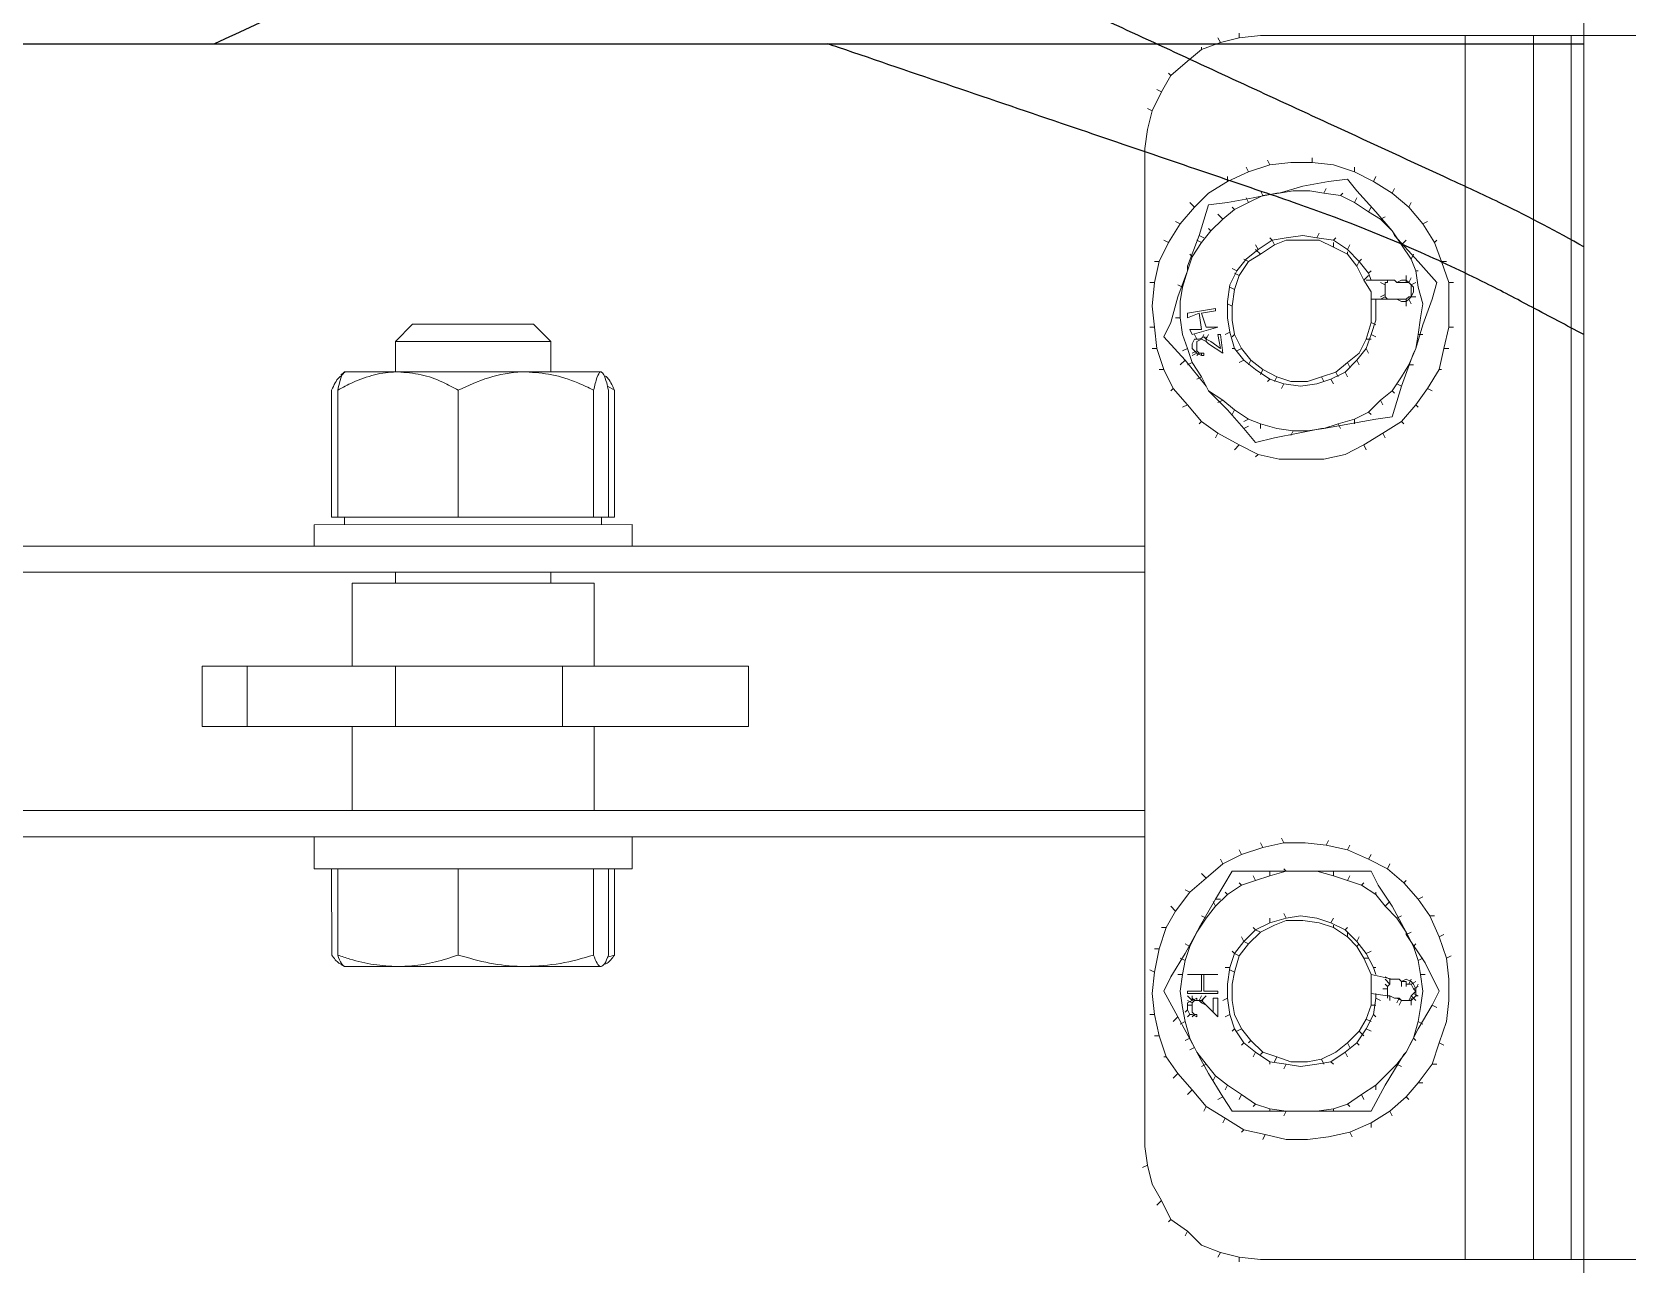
# Model space of a CAD drawing. Header units: feet. Extents: x 0 to 5170, y -254 to 1413.
# Drawn here: x 2321.18 to 2327.95, y 54.49 to 59.72 of the extents above; entities that cross this region are included whole.
import ezdxf
from ezdxf.lldxf.tags import DXFTag

# ---------------------------------------------------------------- set-up
doc = ezdxf.new("R2010")
doc.units = ezdxf.units.FT
doc.header["$MEASUREMENT"] = 0
doc.layers.add('ATI CENTER SUPPORT', color=7, linetype='Continuous')
doc.layers.add('PV-AG-DC1', color=142, linetype='DC1')
doc.styles.add('NEI-A', font='arial.ttf')
tags = doc.linetypes.add('DC1', pattern='A,0.176989,-0.035266,["DC1",NEI-A,S=0.1,R=0,X=0,Y=-0.05],-0.314734,0.176989', length=0.703978).pattern_tags.tags
tags[6] = DXFTag(74, 10)

msp = doc.modelspace()

# ---------------------------------------------------------------- linework, layer by layer
at = {"layer": 'ATI CENTER SUPPORT', "color": 8, "linetype": 'Continuous', "lineweight": 15}
for p, q in [((2327.77006, 108.06425), (2327.77006, 25.40257)), ((2327.01629, 58.68628), (2327.01629, 58.65628)), ((2327.01629, 58.58628), (2327.01629, 58.55628)), ((2322.7951, 58.47921), (2322.72207, 58.40619)), ((2323.30936, 58.47921), (2322.7951, 58.47921)), ((2323.38238, 58.40619), (2323.30936, 58.47921)), ((2322.72207, 58.40619), (2322.72208, 58.27675)), ((2323.38238, 58.40619), (2322.72207, 58.40619)), ((2323.38238, 58.27675), (2323.38238, 58.40619)), ((2322.50609, 58.27675), (2322.49116, 58.26311)), ((2322.73335, 58.27675), (2322.50635, 58.27675)), ((2323.27676, 58.27675), (2322.73335, 58.27675)), ((2323.59564, 58.27675), (2323.27676, 58.27675)), ((2323.62308, 58.21629), (2323.6529, 58.19961)), ((2322.45156, 58.19961), (2322.45156, 57.65964)), ((2322.47736, 58.19961), (2322.47736, 57.65964)), ((2322.98933, 58.19961), (2322.98933, 57.65964)), ((2323.56419, 58.19961), (2323.5642, 57.65965)), ((2323.6271, 58.19961), (2323.6271, 57.65965)), ((2323.6529, 58.19961), (2323.6529, 57.65965)), ((2323.72745, 57.62776), (2322.37701, 57.62775)), ((2322.37701, 57.62775), (2322.37702, 57.53667)), ((2322.45156, 57.65964), (2322.47736, 57.65964)), ((2323.5642, 57.65965), (2322.47736, 57.65964)), ((2322.50609, 57.65964), (2322.50609, 57.62776)), ((2323.5642, 57.65965), (2323.59565, 57.65965)), ((2323.59565, 57.65965), (2323.6271, 57.65965)), ((2323.59837, 57.62776), (2323.59837, 57.65965)), ((2323.6271, 57.65965), (2323.6529, 57.65965)), ((2323.72745, 57.53668), (2323.72745, 57.62776)), ((2325.90629, 57.5367), (2305.49583, 57.53658)), ((2325.90629, 57.42534), (2305.49583, 57.42522)), ((2322.72208, 57.42532), (2322.72208, 57.37981)), ((2323.38239, 57.37981), (2323.38239, 57.42533)), ((2322.53798, 57.37981), (2322.53798, 57.02703)), ((2322.53798, 57.37981), (2323.56649, 57.37981)), ((2323.56649, 57.02703), (2323.56649, 57.37981)), ((2321.90201, 57.02702), (2324.2225, 57.02704)), ((2321.90201, 57.02702), (2321.90201, 56.7699)), ((2322.09286, 57.02703), (2322.09286, 56.7699)), ((2322.72286, 56.7699), (2322.72286, 57.02703)), ((2323.43142, 57.02703), (2323.43142, 56.76991)), ((2324.2225, 56.76991), (2324.2225, 57.02704)), ((2324.2225, 56.76991), (2321.90201, 56.7699)), ((2322.53798, 56.7699), (2322.53799, 56.41301)), ((2323.56649, 56.41301), (2323.56649, 56.76991)), ((2325.90629, 56.41303), (2305.49583, 56.41291)), ((2325.90629, 56.30167), (2305.49583, 56.30155)), ((2322.37702, 56.30165), (2322.37702, 56.16506)), ((2323.72746, 56.16507), (2323.72746, 56.30166)), ((2323.72746, 56.16507), (2322.37702, 56.16506)), ((2322.45157, 56.16506), (2322.45158, 55.79935)), ((2322.47737, 56.16506), (2322.47738, 55.79935)), ((2322.98934, 56.16506), (2322.98934, 55.79935)), ((2323.56421, 56.16507), (2323.56421, 55.79936)), ((2323.62711, 56.16507), (2323.62711, 55.79936)), ((2323.65291, 56.16507), (2323.65291, 55.79936)), ((2323.65291, 55.79936), (2323.62309, 55.79012)), ((2322.49228, 55.75855), (2322.5061, 55.75057)), ((2323.59566, 55.75058), (2322.50637, 55.75057)), ((2326.08629, 55.56628), (2326.08629, 55.57628)), ((2327.03629, 55.61628), (2327.03629, 55.58628))]:
    msp.add_line(p, q, dxfattribs=at)
for points in [[(2333.81629, 59.70628), (2326.39629, 59.70628), (2326.30629, 59.69628), (2326.22629, 59.67628), (2326.14629, 59.64628), (2326.08629, 59.59628), (2326.01629, 59.53628), (2325.97629, 59.46628), (2325.93629, 59.38628), (2325.91629, 59.30628), (2325.90629, 59.22628), (2325.90629, 54.98628), (2325.91629, 54.90628), (2325.93629, 54.82628), (2325.97629, 54.75628), (2326.01629, 54.67628), (2326.08629, 54.62628), (2326.14629, 54.56628), (2326.22629, 54.53628), (2326.30629, 54.51628), (2326.39629, 54.50628), (2333.81629, 54.50628)], [(2326.21629, 59.69628), (2326.22629, 59.67628)], [(2326.30629, 59.71628), (2326.30629, 59.69628)], [(2327.26629, 54.50628), (2327.26629, 59.70628)], [(2327.55629, 59.70628), (2327.55629, 54.50628)], [(2327.71629, 54.50628), (2327.71629, 59.70628)], [(2326.14629, 59.64628), (2326.14629, 59.65628)], [(2326.00629, 59.54628), (2326.01629, 59.53628)], [(2325.97629, 59.46628), (2325.95629, 59.47628)], [(2325.93629, 59.38628), (2325.91629, 59.39628)], [(2326.43629, 59.15628), (2326.42629, 59.17628)], [(2326.61629, 59.18628), (2326.61629, 59.16628)], [(2326.25629, 59.08628), (2326.25629, 59.10628)], [(2326.34629, 59.12628), (2326.33629, 59.14628)], [(2326.79629, 59.12628), (2326.79629, 59.14628)], [(2326.87629, 59.08628), (2326.88629, 59.10628)], [(2326.40629, 59.02628), (2326.39629, 59.04628)], [(2326.67629, 59.05628), (2326.66629, 59.03628)], [(2326.74629, 59.03628), (2326.73629, 59.02628)], [(2326.96629, 59.05628), (2326.95629, 59.03628)], [(2326.09629, 58.99628), (2326.11629, 58.97628)], [(2326.28629, 58.96628), (2326.27629, 58.97628)], [(2326.34629, 58.99628), (2326.33629, 59.01628)], [(2326.79629, 58.99628), (2326.80629, 59.01628)], [(2326.85629, 58.95628), (2326.86629, 58.97628)], [(2327.02629, 58.97628), (2327.03629, 58.99628)], [(2326.05629, 58.90628), (2326.03629, 58.91628)], [(2326.18629, 58.87628), (2326.17629, 58.88628)], [(2326.21629, 58.94628), (2326.23629, 58.92628)], [(2326.92629, 58.93628), (2326.90629, 58.92628)], [(2327.10629, 58.91628), (2327.08629, 58.90628)], [(2325.98629, 58.83628), (2326.00629, 58.82628)], [(2326.12629, 58.83628), (2326.14629, 58.82628)], [(2326.13629, 58.85628), (2326.15629, 58.84628)], [(2326.88629, 58.58628), (2326.88629, 58.49628), (2326.86629, 58.43628), (2326.84629, 58.37628), (2326.80629, 58.32628), (2326.75629, 58.27628), (2326.69629, 58.24628), (2326.63629, 58.22628), (2326.56629, 58.21628), (2326.49629, 58.22628), (2326.43629, 58.24628), (2326.37629, 58.28628), (2326.32629, 58.32628), (2326.28629, 58.37628), (2326.26629, 58.44628), (2326.25629, 58.50628), (2326.25629, 58.57628), (2326.26629, 58.64628), (2326.29629, 58.70628), (2326.33629, 58.75628), (2326.38629, 58.79628), (2326.44629, 58.83628), (2326.50629, 58.84628), (2326.57629, 58.85628), (2326.63629, 58.84628), (2326.70629, 58.83628), (2326.76629, 58.79628), (2326.81629, 58.74628), (2326.85629, 58.69628), (2326.86629, 58.66628)], [(2326.38629, 58.79628), (2326.37629, 58.81628)], [(2326.43629, 58.84628), (2326.44629, 58.83628)], [(2326.44629, 58.83628), (2326.45629, 58.81628)], [(2326.63629, 58.84628), (2326.64629, 58.86628)], [(2326.70629, 58.83628), (2326.71629, 58.84628)], [(2326.70629, 58.80628), (2326.70629, 58.82628)], [(2326.76629, 58.79628), (2326.77629, 58.81628)], [(2327.01629, 58.83628), (2326.99629, 58.81628)], [(2327.14629, 58.83628), (2327.13629, 58.82628)], [(2325.96629, 58.74628), (2325.94629, 58.74628)], [(2326.09629, 58.77628), (2326.10629, 58.76628)], [(2326.32629, 58.75628), (2326.34629, 58.74628)], [(2326.37629, 58.79628), (2326.39629, 58.77628)], [(2326.76629, 58.78628), (2326.76629, 58.77628)], [(2326.81629, 58.74628), (2326.80629, 58.72628)], [(2326.81629, 58.74628), (2326.82629, 58.75628)], [(2327.04629, 58.77628), (2327.03629, 58.75628)], [(2327.16629, 58.74628), (2327.18629, 58.74628)], [(2326.29629, 58.70628), (2326.27629, 58.71628)], [(2326.28629, 58.69628), (2326.30629, 58.68628)], [(2326.83629, 58.66628), (2326.85629, 58.68628)], [(2326.85629, 58.69628), (2326.86629, 58.70628)], [(2327.06629, 58.70628), (2327.05629, 58.70628)], [(2325.92629, 58.65628), (2325.94629, 58.65628)], [(2326.06629, 58.63628), (2326.04629, 58.64628)], [(2326.28629, 58.62628), (2326.26629, 58.63628)], [(2327.03629, 58.59628), (2327.03629, 58.64628), (2327.02629, 58.65628), (2326.97629, 58.65628), (2326.96629, 58.66628), (2326.84629, 58.66628)], [(2326.90629, 58.65628), (2326.92629, 58.64628)], [(2326.93629, 58.66628), (2326.93629, 58.65628), (2326.92629, 58.65628), (2326.92629, 58.59628), (2326.93629, 58.58628)], [(2327.01629, 58.66628), (2326.99629, 58.66628), (2326.97629, 58.65628)], [(2326.97629, 58.58628), (2326.99629, 58.57628), (2327.01629, 58.57628), (2327.02629, 58.58628), (2327.03629, 58.59628), (2327.04629, 58.61628), (2327.04629, 58.63628), (2327.03629, 58.64628)], [(2327.01629, 58.66628), (2327.02629, 58.65628)], [(2327.03629, 58.67628), (2327.02629, 58.65628)], [(2327.05629, 58.65628), (2327.03629, 58.64628)], [(2327.19629, 58.65628), (2327.21629, 58.65628)], [(2326.27629, 58.55628), (2326.25629, 58.56628)], [(2326.86629, 58.58628), (2327.01629, 58.58628)], [(2326.92629, 58.60628), (2326.90629, 58.59628)], [(2326.90629, 58.58628), (2326.92629, 58.59628)], [(2327.01629, 58.58628), (2327.02629, 58.59628), (2327.05629, 58.59628)], [(2327.03629, 58.56628), (2327.02629, 58.58628)], [(2326.03629, 58.50628), (2326.05629, 58.50628)], [(2326.88629, 58.47628), (2326.86629, 58.48628)], [(2325.92629, 58.46628), (2325.94629, 58.46628)], [(2326.11629, 58.43628), (2326.12629, 58.41628)], [(2326.14629, 58.41628), (2326.15629, 58.43628)], [(2326.17629, 58.43628), (2326.16629, 58.41628)], [(2326.16629, 58.40628), (2326.16629, 58.42628)], [(2326.24629, 58.43628), (2326.26629, 58.44628)], [(2326.27629, 58.42628), (2326.28629, 58.43628)], [(2326.84629, 58.41628), (2326.86629, 58.41628)], [(2326.88629, 58.42628), (2326.86629, 58.43628)], [(2327.08629, 58.43628), (2327.06629, 58.43628)], [(2327.21629, 58.46628), (2327.19629, 58.46628)], [(2325.93629, 58.37628), (2325.95629, 58.37628)], [(2326.08629, 58.37628), (2326.06629, 58.36628)], [(2326.12629, 58.36628), (2326.10629, 58.35628)], [(2326.12629, 58.35628), (2326.10629, 58.34628)], [(2326.13629, 58.35628), (2326.12629, 58.34628)], [(2326.14629, 58.34628), (2326.14629, 58.35628)], [(2326.27629, 58.37628), (2326.28629, 58.37628)], [(2326.31629, 58.37628), (2326.29629, 58.36628)], [(2326.84629, 58.37628), (2326.85629, 58.35628)], [(2327.19629, 58.37628), (2327.17629, 58.37628)], [(2325.98629, 58.28628), (2325.96629, 58.28628)], [(2326.05629, 58.30628), (2326.07629, 58.32628)], [(2326.08629, 58.30628), (2326.10629, 58.31628)], [(2326.32629, 58.32628), (2326.30629, 58.31628)], [(2326.34629, 58.30628), (2326.35629, 58.32628)], [(2326.40629, 58.28628), (2326.39629, 58.26628)], [(2326.71629, 58.27628), (2326.72629, 58.25628)], [(2326.76629, 58.25628), (2326.75629, 58.27628)], [(2326.77629, 58.29628), (2326.76629, 58.31628)], [(2326.80629, 58.32628), (2326.81629, 58.30628)], [(2327.02629, 58.30628), (2327.04629, 58.30628)], [(2327.16629, 58.28628), (2327.15629, 58.28628)], [(2326.02629, 58.20628), (2326.01629, 58.19628)], [(2326.14629, 58.25628), (2326.12629, 58.24628)], [(2326.42629, 58.23628), (2326.43629, 58.24628)], [(2326.45629, 58.23628), (2326.46629, 58.25628)], [(2326.49629, 58.22628), (2326.48629, 58.20628)], [(2326.66629, 58.23628), (2326.65629, 58.25628)], [(2326.69629, 58.24628), (2326.70629, 58.22628)], [(2326.99629, 58.21628), (2326.97629, 58.22628)], [(2327.10629, 58.20628), (2327.12629, 58.19628)], [(2326.08629, 58.13628), (2326.06629, 58.12628)], [(2326.23629, 58.15628), (2326.21629, 58.14628)], [(2326.90629, 58.15628), (2326.91629, 58.13628)], [(2326.95629, 58.19628), (2326.96629, 58.18628)], [(2327.06629, 58.12628), (2327.05629, 58.13628)], [(2326.27629, 58.09628), (2326.28629, 58.11628)], [(2326.32629, 58.06628), (2326.34629, 58.07628)], [(2326.79629, 58.05628), (2326.79629, 58.07628)], [(2326.85629, 58.10628), (2326.86629, 58.09628)], [(2326.13629, 58.05628), (2326.14629, 58.06628)], [(2326.21629, 58.01628), (2326.20629, 57.99628)], [(2326.34629, 58.04628), (2326.32629, 58.03628)], [(2326.39629, 58.05628), (2326.39629, 58.03628)], [(2326.52629, 58.00628), (2326.53629, 58.02628)], [(2326.72629, 58.05628), (2326.73629, 58.03628)], [(2326.91629, 58.01628), (2326.92629, 57.99628)], [(2327.00629, 58.05628), (2326.99629, 58.06628)], [(2326.30629, 57.96628), (2326.28629, 57.94628)], [(2326.84629, 57.94628), (2326.83629, 57.96628)], [(2326.37629, 57.91628), (2326.38629, 57.92628)], [(2326.31629, 56.22628), (2326.30629, 56.24628)], [(2326.40629, 56.25628), (2326.39629, 56.27628)], [(2326.48629, 56.29628), (2326.49629, 56.27628)], [(2326.67629, 56.26628), (2326.68629, 56.28628)], [(2326.77629, 56.26628), (2326.76629, 56.24628)], [(2326.22629, 56.20628), (2326.23629, 56.18628)], [(2326.86629, 56.22628), (2326.85629, 56.20628)], [(2326.93629, 56.16628), (2326.94629, 56.18628)], [(2326.50629, 55.13628), (2326.43629, 55.14628), (2326.37629, 55.16628), (2326.31629, 55.20628), (2326.25629, 55.24628), (2326.20629, 55.28628), (2326.16629, 55.33628), (2326.12629, 55.38628), (2326.09629, 55.44628), (2326.07629, 55.51628), (2326.06629, 55.57628), (2326.05629, 55.64628), (2326.06629, 55.71628), (2326.07629, 55.77628), (2326.09629, 55.83628), (2326.12629, 55.89628), (2326.16629, 55.95628), (2326.20629, 56.00628), (2326.25629, 56.05628), (2326.31629, 56.09628), (2326.37629, 56.11628), (2326.43629, 56.13628), (2326.50629, 56.15628)], [(2326.14629, 56.14628), (2326.16629, 56.12628)], [(2326.30629, 56.10628), (2326.31629, 56.09628)], [(2326.36629, 56.13628), (2326.37629, 56.11628)], [(2326.43629, 56.15628), (2326.43629, 56.13628)], [(2326.49629, 56.16628), (2326.50629, 56.15628)], [(2326.63629, 56.15628), (2326.70629, 56.13628), (2326.76629, 56.11628), (2326.82629, 56.09628), (2326.88629, 56.05628), (2326.92629, 56.00628), (2326.97629, 55.95628), (2327.01629, 55.89628), (2327.04629, 55.83628), (2327.06629, 55.77628), (2327.07629, 55.71628), (2327.08629, 55.64628), (2327.07629, 55.57628), (2327.06629, 55.51628), (2327.04629, 55.44628), (2327.01629, 55.38628), (2326.97629, 55.33628), (2326.92629, 55.28628), (2326.88629, 55.24628), (2326.82629, 55.20628), (2326.76629, 55.16628), (2326.70629, 55.14628), (2326.63629, 55.13628)], [(2326.70629, 56.13628), (2326.70629, 56.15628)], [(2326.77629, 56.13628), (2326.76629, 56.11628)], [(2326.82629, 56.09628), (2326.83629, 56.10628)], [(2327.01629, 56.11628), (2327.00629, 56.10628)], [(2326.07629, 56.07628), (2326.09629, 56.06628)], [(2326.20629, 56.03628), (2326.22629, 56.03628)], [(2326.25629, 56.05628), (2326.24629, 56.06628)], [(2326.88629, 56.05628), (2326.88629, 56.06628)], [(2327.08629, 56.04628), (2327.06629, 56.03628)], [(2326.03629, 55.98628), (2326.01629, 56.00628)], [(2326.20629, 56.00628), (2326.19629, 56.02628)], [(2326.49629, 55.97628), (2326.50629, 55.95628)], [(2326.94629, 56.02628), (2326.92629, 56.00628)], [(2325.97629, 55.91628), (2325.99629, 55.91628)], [(2326.16629, 55.95628), (2326.14629, 55.96628)], [(2326.88629, 55.63628), (2326.88629, 55.61628), (2326.87629, 55.54628), (2326.84629, 55.48628), (2326.80629, 55.42628), (2326.75629, 55.38628), (2326.69629, 55.34628), (2326.63629, 55.33628), (2326.56629, 55.32628), (2326.50629, 55.33628), (2326.43629, 55.34628), (2326.37629, 55.38628), (2326.32629, 55.42628), (2326.28629, 55.48628), (2326.26629, 55.54628), (2326.25629, 55.61628), (2326.25629, 55.67628), (2326.26629, 55.74628), (2326.28629, 55.80628), (2326.32629, 55.85628), (2326.37629, 55.90628), (2326.43629, 55.93628), (2326.50629, 55.95628), (2326.56629, 55.96628), (2326.63629, 55.95628), (2326.69629, 55.93628), (2326.75629, 55.90628), (2326.80629, 55.85628), (2326.84629, 55.80628), (2326.87629, 55.74628), (2326.88629, 55.71628)], [(2326.37629, 55.90628), (2326.36629, 55.91628)], [(2326.39629, 55.89628), (2326.37629, 55.90628)], [(2326.43629, 55.95628), (2326.43629, 55.93628)], [(2326.70629, 55.95628), (2326.69629, 55.93628)], [(2326.70629, 55.91628), (2326.70629, 55.92628)], [(2326.75629, 55.90628), (2326.76629, 55.91628)], [(2326.99629, 55.96628), (2326.97629, 55.95628)], [(2327.13629, 55.96628), (2327.11629, 55.96628)], [(2326.09629, 55.83628), (2326.07629, 55.84628)], [(2326.31629, 55.87628), (2326.32629, 55.85628)], [(2326.34629, 55.84628), (2326.32629, 55.85628)], [(2326.76629, 55.89628), (2326.76629, 55.87628)], [(2326.81629, 55.87628), (2326.80629, 55.85628)], [(2326.80629, 55.83628), (2326.81629, 55.84628)], [(2327.01629, 55.88628), (2327.03629, 55.89628)], [(2327.05629, 55.84628), (2327.04629, 55.83628)], [(2327.15629, 55.87628), (2327.17629, 55.88628)], [(2325.96629, 55.82628), (2325.94629, 55.82628)], [(2326.07629, 55.77628), (2326.05629, 55.78628)], [(2326.27629, 55.81628), (2326.28629, 55.80628)], [(2326.30629, 55.79628), (2326.28629, 55.80628)], [(2326.83629, 55.78628), (2326.85629, 55.78628)], [(2326.86629, 55.81628), (2326.84629, 55.80628)], [(2327.08629, 55.78628), (2327.06629, 55.77628)], [(2327.20629, 55.79628), (2327.18629, 55.78628)], [(2325.94629, 55.72628), (2325.92629, 55.73628)], [(2326.06629, 55.71628), (2326.04629, 55.71628)], [(2326.15629, 55.71628), (2326.15629, 55.64628), (2326.21629, 55.64628), (2326.21629, 55.63628), (2326.08629, 55.63628), (2326.08629, 55.64628), (2326.14629, 55.64628), (2326.14629, 55.71628)], [(2326.08629, 55.71628), (2326.21629, 55.71628)], [(2326.26629, 55.74628), (2326.24629, 55.74628)], [(2326.26629, 55.73628), (2326.28629, 55.72628)], [(2326.95629, 55.69628), (2326.86629, 55.71628)], [(2326.87629, 55.74628), (2326.88629, 55.74628)], [(2326.92629, 55.70628), (2326.94629, 55.69628)], [(2327.07629, 55.71628), (2327.09629, 55.71628)], [(2326.86629, 55.63628), (2326.93629, 55.62628), (2326.94629, 55.62628), (2326.96629, 55.61628), (2326.98629, 55.61628)], [(2326.91629, 55.65628), (2326.93629, 55.65628)], [(2326.92629, 55.69628), (2326.94629, 55.67628)], [(2326.92629, 55.67628), (2326.93629, 55.66628)], [(2326.98629, 55.69628), (2326.94629, 55.69628), (2326.94629, 55.67628), (2326.93629, 55.66628), (2326.93629, 55.61628)], [(2326.97629, 55.61628), (2326.99629, 55.60628), (2327.03629, 55.60628), (2327.04629, 55.61628), (2327.05629, 55.62628), (2327.05629, 55.65628), (2327.04629, 55.67628), (2327.03629, 55.68628), (2327.01629, 55.69628), (2326.99629, 55.68628)], [(2327.01629, 55.68628), (2326.99629, 55.68628), (2326.98629, 55.69628)], [(2326.99629, 55.68628), (2326.99629, 55.66628)], [(2327.01629, 55.68628), (2327.01629, 55.66628)], [(2327.02629, 55.60628), (2327.03629, 55.62628), (2327.04629, 55.63628), (2327.05629, 55.64628), (2327.04629, 55.65628), (2327.03629, 55.67628), (2327.01629, 55.67628)], [(2327.02629, 55.67628), (2327.03629, 55.69628)], [(2327.05629, 55.68628), (2327.03629, 55.67628)], [(2327.06629, 55.66628), (2327.04629, 55.65628)], [(2327.06629, 55.62628), (2327.04629, 55.63628)], [(2327.05629, 55.65628), (2327.06629, 55.67628)], [(2326.08629, 55.56628), (2326.07629, 55.55628)], [(2326.08629, 55.62628), (2326.10629, 55.60628)], [(2326.14629, 55.60628), (2326.11629, 55.60628), (2326.10629, 55.59628), (2326.10629, 55.55628), (2326.11629, 55.54628), (2326.12629, 55.54628), (2326.12629, 55.53628), (2326.10629, 55.54628), (2326.09629, 55.54628), (2326.08629, 55.56628), (2326.08629, 55.59628), (2326.10629, 55.60628), (2326.12629, 55.61628), (2326.12629, 55.60628)], [(2326.10629, 55.59628), (2326.08629, 55.60628)], [(2326.08629, 55.58628), (2326.10629, 55.58628)], [(2326.10629, 55.60628), (2326.10629, 55.62628)], [(2326.10629, 55.61628), (2326.11629, 55.60628)], [(2326.14629, 55.62628), (2326.13629, 55.60628)], [(2326.14629, 55.60628), (2326.16629, 55.58628), (2326.14629, 55.59628), (2326.13629, 55.60628)], [(2326.16629, 55.62628), (2326.14629, 55.60628)], [(2326.14629, 55.59628), (2326.15629, 55.61628)], [(2326.23629, 55.60628), (2326.25629, 55.61628)], [(2326.86629, 55.58628), (2326.88629, 55.58628)], [(2326.90629, 55.60628), (2326.88629, 55.61628)], [(2326.94629, 55.60628), (2326.94629, 55.62628)], [(2326.98629, 55.61628), (2326.97629, 55.59628)], [(2326.98629, 55.61628), (2326.99629, 55.60628)], [(2326.98629, 55.58628), (2326.99629, 55.60628)], [(2327.05629, 55.60628), (2327.03629, 55.62628)], [(2327.04629, 55.61628), (2327.05629, 55.60628)], [(2327.05629, 55.62628), (2327.06629, 55.62628)], [(2327.12629, 55.58628), (2327.14629, 55.57628)], [(2325.94629, 55.54628), (2325.92629, 55.54628)], [(2326.02629, 55.51628), (2326.04629, 55.53628)], [(2326.05629, 55.50628), (2326.07629, 55.51628)], [(2326.08629, 55.53628), (2326.09629, 55.54628)], [(2326.10629, 55.53628), (2326.11629, 55.54628)], [(2326.24629, 55.53628), (2326.26629, 55.54628)], [(2326.86629, 55.51628), (2326.84629, 55.52628)], [(2326.87629, 55.54628), (2326.88629, 55.53628)], [(2327.08629, 55.50628), (2327.06629, 55.51628)], [(2325.94629, 55.45628), (2325.96629, 55.45628)], [(2326.07629, 55.43628), (2326.09629, 55.44628)], [(2326.27629, 55.47628), (2326.28629, 55.48628)], [(2326.31629, 55.48628), (2326.29629, 55.47628)], [(2326.32629, 55.42628), (2326.31629, 55.41628)], [(2326.34629, 55.42628), (2326.35629, 55.43628)], [(2326.76629, 55.42628), (2326.77629, 55.40628)], [(2326.80629, 55.42628), (2326.81629, 55.41628)], [(2326.81629, 55.47628), (2326.83629, 55.45628)], [(2326.86629, 55.47628), (2326.84629, 55.48628)], [(2327.04629, 55.44628), (2327.05629, 55.43628)], [(2327.15629, 55.42628), (2327.17629, 55.41628)], [(2325.99629, 55.36628), (2325.98629, 55.36628)], [(2326.09629, 55.39628), (2326.11629, 55.40628)], [(2326.36629, 55.36628), (2326.37629, 55.38628)], [(2326.40629, 55.38628), (2326.39629, 55.37628)], [(2326.46629, 55.36628), (2326.45629, 55.34628)], [(2326.75629, 55.38628), (2326.76629, 55.36628)], [(2326.02629, 55.27628), (2326.04629, 55.29628)], [(2326.14629, 55.32628), (2326.16629, 55.33628)], [(2326.43629, 55.34628), (2326.43629, 55.33628)], [(2326.49629, 55.31628), (2326.50629, 55.33628)], [(2326.66629, 55.33628), (2326.65629, 55.35628)], [(2326.70629, 55.33628), (2326.69629, 55.34628)], [(2326.99629, 55.32628), (2326.97629, 55.33628)], [(2327.14629, 55.33628), (2327.12629, 55.33628)], [(2326.10629, 55.22628), (2326.08629, 55.20628)], [(2326.19629, 55.26628), (2326.20629, 55.28628)], [(2326.25629, 55.24628), (2326.24629, 55.22628)], [(2326.88629, 55.22628), (2326.88629, 55.24628)], [(2327.08629, 55.25628), (2327.06629, 55.25628)], [(2326.15629, 55.13628), (2326.16629, 55.15628)], [(2326.23629, 55.19628), (2326.21629, 55.18628)], [(2326.30629, 55.18628), (2326.31629, 55.20628)], [(2326.37629, 55.16628), (2326.36629, 55.15628)], [(2326.76629, 55.16628), (2326.77629, 55.15628)], [(2326.82629, 55.20628), (2326.83629, 55.18628)], [(2327.02629, 55.18628), (2327.01629, 55.19628)], [(2326.24629, 55.10628), (2326.23629, 55.08628)], [(2326.43629, 55.14628), (2326.43629, 55.13628)], [(2326.50629, 55.13628), (2326.49629, 55.11628)], [(2326.70629, 55.14628), (2326.70629, 55.13628)], [(2326.94629, 55.13628), (2326.95629, 55.11628)], [(2326.32629, 55.05628), (2326.31629, 55.04628)], [(2326.41629, 55.03628), (2326.40629, 55.01628)], [(2326.78629, 55.02628), (2326.77629, 55.04628)], [(2326.86629, 55.08628), (2326.86629, 55.06628)], [(2325.91629, 54.90628), (2325.89629, 54.89628)], [(2325.97629, 54.75628), (2325.95629, 54.73628)], [(2326.00629, 54.66628), (2326.01629, 54.67628)], [(2326.08629, 54.62628), (2326.07629, 54.60628)], [(2326.21629, 54.51628), (2326.22629, 54.53628)], [(2326.30629, 54.51628), (2326.30629, 54.49628)]]:
    msp.add_lwpolyline(points, dxfattribs=at)
for points in [[(2326.47629, 57.90628), (2326.66629, 57.90628), (2326.75629, 57.92628), (2326.83629, 57.96628), (2326.91629, 58.01628), (2326.99629, 58.06628), (2327.05629, 58.13628), (2327.10629, 58.20628), (2327.15629, 58.28628), (2327.17629, 58.37628), (2327.19629, 58.46628), (2327.19629, 58.65628), (2327.16629, 58.74628), (2327.13629, 58.82628), (2327.08629, 58.90628), (2327.02629, 58.97628), (2326.95629, 59.03628), (2326.87629, 59.08628), (2326.79629, 59.12628), (2326.70629, 59.15628), (2326.61629, 59.16628), (2326.52629, 59.16628), (2326.43629, 59.15628), (2326.34629, 59.12628), (2326.25629, 59.08628), (2326.17629, 59.03628), (2326.11629, 58.97628), (2326.05629, 58.90628), (2326.00629, 58.82628), (2325.96629, 58.74628), (2325.94629, 58.65628), (2325.93629, 58.55628), (2325.94629, 58.46628), (2325.95629, 58.37628), (2325.98629, 58.28628), (2326.02629, 58.20628), (2326.08629, 58.13628), (2326.14629, 58.06628), (2326.21629, 58.01628), (2326.30629, 57.96628), (2326.38629, 57.92628)], [(2326.95629, 58.87628), (2326.88629, 58.95628), (2326.80629, 59.04628), (2326.76629, 59.09628), (2326.68629, 59.08628), (2326.57629, 59.06628), (2326.47629, 59.03628), (2326.46629, 59.03628), (2326.36629, 59.01628), (2326.25629, 58.99628), (2326.17629, 58.98628), (2326.13629, 58.85628), (2326.08629, 58.72628), (2326.08629, 58.70628), (2326.04629, 58.59628), (2326.01629, 58.48628), (2325.98629, 58.42628), (2326.07629, 58.32628), (2326.16629, 58.21628), (2326.17629, 58.19628), (2326.25629, 58.11628), (2326.32629, 58.03628), (2326.37629, 57.97628), (2326.45629, 57.99628), (2326.55629, 58.01628), (2326.65629, 58.03628), (2326.66629, 58.03628), (2326.77629, 58.05628), (2326.88629, 58.07628), (2326.95629, 58.08628), (2326.99629, 58.21628), (2327.04629, 58.35628), (2327.05629, 58.37628), (2327.08629, 58.47628), (2327.12629, 58.58628), (2327.14629, 58.65628), (2327.06629, 58.74628), (2326.96629, 58.85628)], [(2327.05629, 58.70628), (2327.06629, 58.63628), (2327.08629, 58.56628), (2327.07629, 58.50628), (2327.06629, 58.43628), (2327.05629, 58.37628), (2327.02629, 58.30628), (2326.99629, 58.25628), (2326.95629, 58.19628), (2326.90629, 58.15628), (2326.85629, 58.10628), (2326.79629, 58.07628), (2326.72629, 58.05628), (2326.66629, 58.03628), (2326.59629, 58.02628), (2326.53629, 58.02628), (2326.46629, 58.03628), (2326.39629, 58.05628), (2326.34629, 58.07628), (2326.28629, 58.11628), (2326.23629, 58.15628), (2326.17629, 58.19628), (2326.14629, 58.25628), (2326.10629, 58.31628), (2326.08629, 58.37628), (2326.06629, 58.43628), (2326.05629, 58.50628), (2326.05629, 58.57628), (2326.06629, 58.63628), (2326.08629, 58.70628), (2326.10629, 58.76628), (2326.14629, 58.82628), (2326.18629, 58.87628), (2326.23629, 58.92628), (2326.28629, 58.96628), (2326.34629, 58.99628), (2326.40629, 59.02628), (2326.47629, 59.03628), (2326.53629, 59.04628), (2326.60629, 59.04628), (2326.66629, 59.03628), (2326.73629, 59.02628), (2326.79629, 58.99628), (2326.85629, 58.95628), (2326.90629, 58.92628), (2326.95629, 58.87628), (2326.99629, 58.81628), (2327.03629, 58.75628)], [(2326.40629, 58.28628), (2326.35629, 58.32628), (2326.31629, 58.37628), (2326.28629, 58.43628), (2326.27629, 58.49628), (2326.27629, 58.55628), (2326.28629, 58.62628), (2326.30629, 58.68628), (2326.34629, 58.74628), (2326.39629, 58.77628), (2326.45629, 58.81628), (2326.50629, 58.83628), (2326.64629, 58.83628), (2326.70629, 58.80628), (2326.76629, 58.77628), (2326.80629, 58.72628), (2326.83629, 58.66628), (2326.86629, 58.61628), (2326.86629, 58.48628), (2326.84629, 58.41628), (2326.81629, 58.35628), (2326.76629, 58.31628), (2326.71629, 58.27628), (2326.65629, 58.25628), (2326.59629, 58.23628), (2326.52629, 58.23628), (2326.46629, 58.25628)], [(2326.10629, 58.43628), (2326.09629, 58.45628), (2326.14629, 58.45628), (2326.13629, 58.52628), (2326.08629, 58.50628), (2326.08629, 58.52628), (2326.20629, 58.54628), (2326.20629, 58.53628), (2326.14629, 58.52628), (2326.16629, 58.46628), (2326.21629, 58.46628)], [(2326.22629, 58.37628), (2326.21629, 58.43628), (2326.22629, 58.43628), (2326.23629, 58.35628), (2326.17629, 58.39628), (2326.16629, 58.40628), (2326.14629, 58.41628), (2326.12629, 58.40628), (2326.12629, 58.36628), (2326.13629, 58.35628), (2326.15629, 58.35628), (2326.15629, 58.34628), (2326.14629, 58.34628), (2326.12629, 58.35628), (2326.11629, 58.36628), (2326.10629, 58.37628), (2326.10629, 58.39628), (2326.11629, 58.41628), (2326.13629, 58.41628), (2326.15629, 58.42628), (2326.16629, 58.41628), (2326.18629, 58.40628)], [(2326.59629, 55.01628), (2326.68629, 55.02628), (2326.77629, 55.04628), (2326.86629, 55.08628), (2326.94629, 55.13628), (2327.01629, 55.19628), (2327.06629, 55.25628), (2327.12629, 55.33628), (2327.15629, 55.42628), (2327.18629, 55.51628), (2327.19629, 55.60628), (2327.19629, 55.69628), (2327.18629, 55.78628), (2327.15629, 55.87628), (2327.11629, 55.96628), (2327.06629, 56.03628), (2327.00629, 56.10628), (2326.93629, 56.16628), (2326.85629, 56.20628), (2326.76629, 56.24628), (2326.67629, 56.26628), (2326.58629, 56.27628), (2326.49629, 56.27628), (2326.40629, 56.25628), (2326.31629, 56.22628), (2326.23629, 56.18628), (2326.16629, 56.12628), (2326.09629, 56.06628), (2326.03629, 55.98628), (2325.99629, 55.91628), (2325.96629, 55.82628), (2325.94629, 55.72628), (2325.93629, 55.63628), (2325.94629, 55.54628), (2325.96629, 55.45628), (2325.99629, 55.36628), (2326.04629, 55.29628), (2326.10629, 55.22628), (2326.16629, 55.15628), (2326.24629, 55.10628), (2326.32629, 55.05628), (2326.41629, 55.03628), (2326.50629, 55.01628)], [(2327.01629, 55.89628), (2326.95629, 56.00628), (2326.89629, 56.09628), (2326.86629, 56.15628), (2326.27629, 56.15628), (2326.20629, 56.03628), (2326.13629, 55.91628), (2326.12629, 55.89628), (2326.07629, 55.80628), (2326.01629, 55.70628), (2325.98629, 55.64628), (2326.04629, 55.53628), (2326.11629, 55.40628), (2326.12629, 55.38628), (2326.17629, 55.29628), (2326.23629, 55.19628), (2326.27629, 55.13628), (2326.86629, 55.13628), (2326.92629, 55.24628), (2327.00629, 55.37628), (2327.01629, 55.38628), (2327.06629, 55.48628), (2327.12629, 55.58628), (2327.15629, 55.64628), (2327.09629, 55.76628), (2327.01629, 55.88628)], [(2326.40629, 55.38628), (2326.35629, 55.43628), (2326.31629, 55.48628), (2326.28629, 55.54628), (2326.27629, 55.60628), (2326.27629, 55.67628), (2326.28629, 55.72628), (2326.30629, 55.79628), (2326.34629, 55.84628), (2326.39629, 55.89628), (2326.45629, 55.92628), (2326.50629, 55.94628), (2326.57629, 55.94628), (2326.64629, 55.93628), (2326.70629, 55.91628), (2326.76629, 55.87628), (2326.80629, 55.83628), (2326.83629, 55.78628), (2326.86629, 55.71628), (2326.86629, 55.58628), (2326.84629, 55.52628), (2326.81629, 55.47628), (2326.76629, 55.42628), (2326.71629, 55.38628), (2326.65629, 55.35628), (2326.59629, 55.34628), (2326.52629, 55.34628), (2326.46629, 55.36628)], [(2326.19629, 55.55628), (2326.19629, 55.61628), (2326.21629, 55.61628), (2326.21629, 55.53628), (2326.16629, 55.58628)]]:
    msp.add_lwpolyline(points, close=True, dxfattribs=at)
for points, knots in [([(2322.73335, 58.27675), (2322.73106, 58.27673), (2322.69767, 58.27655), (2322.63223, 58.26723), (2322.54907, 58.23777), (2322.49849, 58.21085), (2322.47736, 58.19961)], [0, 0, 0, 0, 0.0258494, 0.377445, 0.7399268, 1, 1, 1, 1]), ([(2322.50881, 58.27675), (2322.50478, 58.27428), (2322.49658, 58.26926), (2322.48609, 58.23733), (2322.47981, 58.2102), (2322.47736, 58.19961)], [0, 0, 0, 0, 0.3706757, 0.7542745, 1, 1, 1, 1]), ([(2322.98933, 58.19961), (2322.96762, 58.21109), (2322.91656, 58.23809), (2322.83112, 58.2694), (2322.76624, 58.27428), (2322.73335, 58.27675)], [0, 0, 0, 0, 0.2671855, 0.6284493, 1, 1, 1, 1]), ([(2322.98933, 58.19961), (2323.03184, 58.21896), (2323.11838, 58.25835), (2323.21776, 58.27609), (2323.27105, 58.27669), (2323.27676, 58.27675)], [0, 0, 0, 0, 0.4629865, 0.9424414, 1, 1, 1, 1]), ([(2323.27676, 58.27675), (2323.31361, 58.27428), (2323.38859, 58.26927), (2323.48443, 58.23734), (2323.5418, 58.21021), (2323.56419, 58.19961)], [0, 0, 0, 0, 0.3706763, 0.7542738, 1, 1, 1, 1]), ([(2323.56419, 58.19961), (2323.56885, 58.21896), (2323.57831, 58.25835), (2323.5892, 58.27609), (2323.59502, 58.27669), (2323.59564, 58.27675)], [0, 0, 0, 0, 0.4629801, 0.9424363, 1, 1, 1, 1]), ([(2323.59564, 58.27675), (2323.59967, 58.27429), (2323.60788, 58.26927), (2323.61836, 58.23734), (2323.62464, 58.21021), (2323.6271, 58.19961)], [0, 0, 0, 0, 0.3706768, 0.754275, 1, 1, 1, 1]), ([(2322.45156, 58.19961), (2322.46141, 58.22069), (2322.47486, 58.24948), (2322.48941, 58.25838), (2322.49331, 58.26076)], [0, 0, 0, 0, 0.73211403, 1, 1, 1, 1]), ([(2323.6529, 58.19961), (2323.64305, 58.2207), (2323.6296, 58.24949), (2323.61505, 58.25838), (2323.61115, 58.26076)], [0, 0, 0, 0, 0.7321112, 1, 1, 1, 1]), ([(2322.49333, 55.76037), (2322.48976, 55.76175), (2322.47558, 55.76725), (2322.46185, 55.78561), (2322.45158, 55.79935)], [0, 0, 0, 0, 0.2518812, 1, 1, 1, 1]), ([(2322.73336, 55.75057), (2322.6992, 55.75225), (2322.63037, 55.75562), (2322.54509, 55.77645), (2322.49452, 55.79355), (2322.47738, 55.79935)], [0, 0, 0, 0, 0.3942905, 0.7946025, 1, 1, 1, 1]), ([(2322.47738, 55.79935), (2322.48248, 55.78571), (2322.49279, 55.7582), (2322.50345, 55.75313), (2322.50883, 55.75057)], [0, 0, 0, 0, 0.4954583, 1, 1, 1, 1]), ([(2322.98934, 55.79935), (2322.95715, 55.78886), (2322.89245, 55.76779), (2322.80637, 55.75271), (2322.75306, 55.75115), (2322.73336, 55.75057)], [0, 0, 0, 0, 0.3844121, 0.7725445, 1, 1, 1, 1]), ([(2323.27678, 55.75057), (2323.26996, 55.75063), (2323.21837, 55.75107), (2323.12109, 55.76173), (2323.03352, 55.78673), (2322.98934, 55.79935)], [0, 0, 0, 0, 0.0700993, 0.5307879, 1, 1, 1, 1]), ([(2323.56421, 55.79936), (2323.51753, 55.78572), (2323.42331, 55.7582), (2323.32592, 55.75313), (2323.27678, 55.75057)], [0, 0, 0, 0, 0.4954546, 1, 1, 1, 1]), ([(2323.59566, 55.75058), (2323.59491, 55.75063), (2323.58927, 55.75108), (2323.57862, 55.76173), (2323.56904, 55.78674), (2323.56421, 55.79936)], [0, 0, 0, 0, 0.0700991, 0.5307895, 1, 1, 1, 1]), ([(2323.62711, 55.79936), (2323.622, 55.78572), (2323.6117, 55.7582), (2323.60104, 55.75313), (2323.59566, 55.75058)], [0, 0, 0, 0, 0.4954574, 1, 1, 1, 1]), ([(2323.61116, 55.76037), (2323.61473, 55.76176), (2323.62891, 55.76726), (2323.64264, 55.78562), (2323.65291, 55.79936)], [0, 0, 0, 0, 0.2518812, 1, 1, 1, 1])]:
    msp.add_open_spline(points, degree=3, knots=knots, dxfattribs=at)
at = {"layer": 'PV-AG-DC1', "flags": 128}
msp.add_lwpolyline([(2092.42153, 59.67045), (2327.77006, 59.67045)], dxfattribs=at)
at = {"layer": 'PV-AG-DC1'}
for points, knots in [([(2327.77006, 67.31546), (2327.7392, 67.1336), (2327.70669, 66.95077), (2327.56231, 66.17638), (2327.43166, 65.56715), (2327.06306, 64.27594), (2326.81336, 63.59495), (2326.26283, 62.58715), (2326.02298, 62.22756), (2325.47796, 61.60004), (2325.17672, 61.3271), (2324.61142, 60.9329), (2324.36343, 60.79121), (2324.10931, 60.66783), (2324.03727, 60.63286), (2323.96473, 60.59935), (2323.8922, 60.56584), (2323.72589, 60.48902), (2323.55958, 60.41219), (2323.39328, 60.33537), (2323.15337, 60.22455), (2322.91347, 60.11373), (2322.67356, 60.00291), (2322.54796, 59.94489), (2322.42235, 59.88686), (2322.29675, 59.82884), (2322.18245, 59.77604), (2322.06815, 59.72324), (2321.95385, 59.67045)], [7.4787728, 7.4787728, 7.4787728, 7.4787728, 7.9877747, 7.9877747, 9.6227732, 9.6227732, 11.503335, 11.503335, 12.6223337, 12.6223337, 13.6409475, 13.6409475, 14.3830075, 14.3830075, 14.3830075, 14.5933778, 14.5933778, 14.5933778, 15.0757196, 15.0757196, 15.0757196, 15.7715112, 15.7715112, 15.7715112, 16.1358044, 16.1358044, 16.1358044, 16.4673028, 16.4673028, 16.4673028, 16.4673028]), ([(2327.77006, 58.80782), (2327.65637, 58.87275), (2327.54104, 58.93323), (2327.42442, 58.98985), (2327.35238, 59.02483), (2327.27984, 59.05834), (2327.20731, 59.09184), (2327.041, 59.16867), (2326.87469, 59.24549), (2326.70838, 59.32231), (2326.46848, 59.43313), (2326.22858, 59.54396), (2325.98867, 59.65478), (2325.74877, 59.7656), (2325.50886, 59.87642), (2325.26896, 59.98724), (2325.25765, 59.99246), (2325.24634, 59.99769), (2325.23504, 60.00291)], [14.0424612, 14.0424612, 14.0424612, 14.0424612, 14.3830075, 14.3830075, 14.3830075, 14.5933778, 14.5933778, 14.5933778, 15.0757196, 15.0757196, 15.0757196, 15.7715112, 15.7715112, 15.7715112, 16.4673028, 16.4673028, 16.4673028, 16.5000976, 16.5000976, 16.5000976, 16.5000976]), ([(2327.77006, 58.43546), (2327.69685, 58.47414), (2327.62365, 58.51281), (2327.55044, 58.55149), (2327.48524, 58.58594), (2327.42003, 58.6204), (2327.35421, 58.65356), (2327.25692, 58.70259), (2327.15831, 58.74882), (2326.89411, 58.86464), (2326.72653, 58.93006), (2326.55653, 58.98985), (2326.506, 59.00762), (2326.45526, 59.02489), (2326.40452, 59.04216), (2326.1302, 59.13555), (2325.85588, 59.22893), (2325.58156, 59.32231), (2325.25601, 59.43313), (2324.93046, 59.54396), (2324.60492, 59.65478), (2324.58957, 59.66), (2324.57423, 59.66522), (2324.55889, 59.67045)], [13.8720924, 13.8720924, 13.8720924, 13.8720924, 14.1014021, 14.1014021, 14.1014021, 14.3056566, 14.3056566, 14.3056566, 14.6075829, 14.6075829, 15.1058256, 15.1058256, 15.1058256, 15.2539006, 15.2539006, 15.2539006, 16.0544781, 16.0544781, 16.0544781, 17.004551, 17.004551, 17.004551, 17.0493309, 17.0493309, 17.0493309, 17.0493309])]:
    msp.add_open_spline(points, degree=3, knots=knots, dxfattribs=at)

doc.saveas('drawing.dxf')
